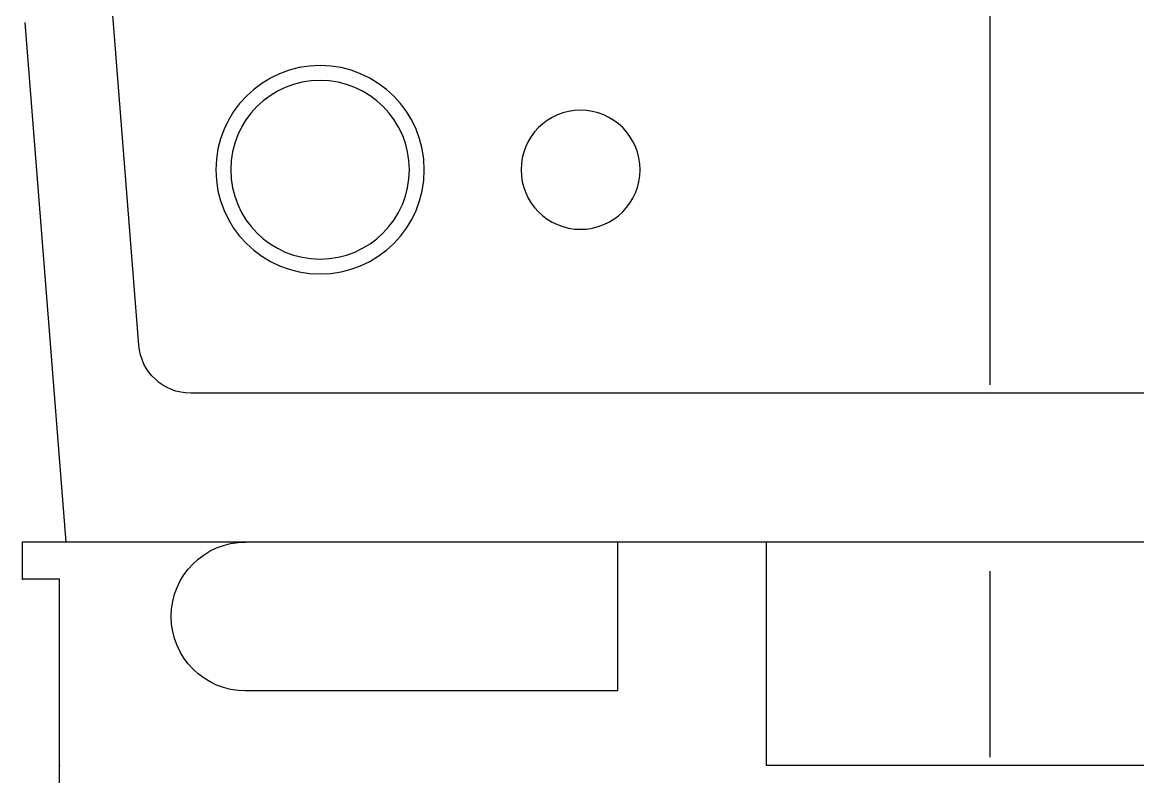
# Model space of a CAD drawing. Extents: x -17.4 to 61.4, y -22.6 to 16.1.
# Drawn here: x 35.061 to 36.559, y 1.975 to 2.988 of the extents above; entities that cross this region are included whole.
import ezdxf

# ---------------------------------------------------------------- set-up
doc = ezdxf.new("R2010")
doc.units = 0
doc.header["$LTSCALE"] = 2
doc.linetypes.add('CENTER2', pattern=[1.125, 0.75, -0.125, 0.125, -0.125])
doc.layers.get('0').update_dxf_attribs({"linetype": 'CONTINUOUS'})

# ---------------------------------------------------------------- blocks, each defined once
blk = doc.blocks.new('METRO_FACE')
at = {"color": 7, "linetype": 'Continuous'}
for p, q in [((1.143581, 1.364508), (1.179784, 1.824508)), ((1.143581, 1.364508), (1.179784, 1.824508)), ((1.241058, 1.1), (1.295993, 1.798003)), ((1.241058, 1.1), (1.295993, 1.798003)), ((-1.073797, 1.3), (0, 1.3)), ((-1.073797, 1.3), (0, 1.3)), ((0, 1.3), (1.073797, 1.3)), ((0, 1.3), (1.073797, 1.3)), ((-1.3, 1.1), (0, 1.1)), ((-1.3, 1.1), (0, 1.1)), ((-0.3, 1.1), (0.3, 1.1)), ((-0.3, 1.1), (0.3, 1.1)), ((0, 1.1), (1.3, 1.1)), ((0, 1.1), (1.3, 1.1)), ((0.3, 0.8), (0.3, 1.1)), ((0.3, 0.8), (0.3, 1.1)), ((0.5, 0.9), (0.5, 1.1)), ((0.5, 1.1), (1, 1.1)), ((0.5, 1.1), (1, 1.1)), ((0.5, 0.9), (0.5, 1.1)), ((0.5, 1.1), (1, 1.1)), ((0.5, 1.1), (1, 1.1)), ((1.3, 1.05), (1.3, 1.1)), ((1.3, 1.05), (1.3, 1.1)), ((1.25, 1.05), (1.3, 1.05)), ((1.25, 0.8), (1.25, 1.05)), ((1.25, 1.05), (1.3, 1.05)), ((1.25, 0.8), (1.25, 1.05)), ((0.5, 0.9), (1, 0.9)), ((0.5, 0.9), (1, 0.9)), ((-0.3, 0.8), (0, 0.8)), ((-0.3, 0.8), (0, 0.8)), ((0, 0.8), (0.3, 0.8)), ((0, 0.8), (0.3, 0.8)), ((1.25, 0.435), (1.25, 0.8)), ((1.25, 0.435), (1.25, 0.8))]:
    blk.add_line(p, q, dxfattribs=at)
for centre, radius in [((0.9, 1.6), 0.14), ((0.9, 1.6), 0.14), ((0.9, 1.6), 0.12), ((0.9, 1.6), 0.12), ((0.55, 1.6), 0.08), ((0.55, 1.6), 0.08)]:
    blk.add_circle(centre, radius, dxfattribs=at)
for centre, radius, end in [((1.073797, 1.37), 0.07, 355.5), ((1.073797, 1.37), 0.07, 355.5), ((1, 1), 0.1, 90), ((1, 1), 0.1, 90)]:
    blk.add_arc(centre, radius, 270, end, dxfattribs=at)
at = {"color": 7}
for p in [(1.3, 1.1), (1.3, 1.1), (1.3, 1.1), (1.3, 1.1), (1.3, 1.05), (1.3, 1.05), (1.25, 0.8), (1.25, 0.8)]:
    blk.add_point(p, dxfattribs=at)
blk = doc.blocks.new('A$C58044079')
at = {"color": 7, "xscale": 0.2, "yscale": 0.2, "zscale": 0.2}
blk.add_blockref('METRO_FACE', (0.26, 0.01), dxfattribs=at)
blk = doc.blocks.new('A$C2A60368F')
at = {"xscale": 5, "yscale": 5, "zscale": 5}
blk.add_blockref('A$C58044079', (-1.778, 0.1885), dxfattribs=at)

msp = doc.modelspace()

# ---------------------------------------------------------------- linework, layer by layer
at = {"color": 1, "linetype": 'CENTER2'}
msp.add_line((36.3609, 6.2508), (36.3609, 0.6936), dxfattribs=at)

# ---------------------------------------------------------------- block references
at = {"xscale": -1}
msp.add_blockref('A$C2A60368F', (35.8829, 0.9513), dxfattribs=at)

doc.saveas('drawing.dxf')
